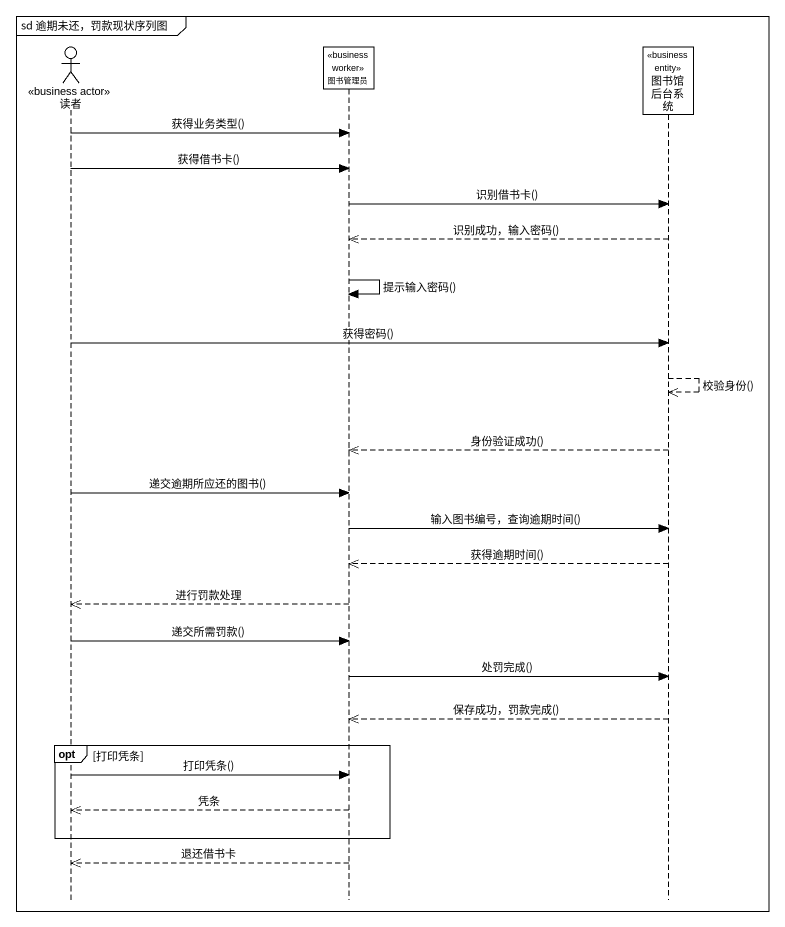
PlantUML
@startuml
mainframe sd 逾期未还，罚款现状序列图
hide footbox
actor 读者 <<business actor>>
participant 图书管理员 <<business worker>>
participant 图书馆后台系统 <<business entity>>

读者 -> 图书管理员 : 获得业务类型()
读者 -> 图书管理员 : 获得借书卡()
图书管理员 -> 图书馆后台系统 : 识别借书卡()
图书馆后台系统 -->> 图书管理员 : 识别成功，输入密码()
图书管理员 -> 图书管理员 : 提示输入密码()
读者 -> 图书馆后台系统 : 获得密码()
图书馆后台系统 -->> 图书馆后台系统 : 校验身份()
图书馆后台系统 -->> 图书管理员 : 身份验证成功()
读者 -> 图书管理员 : 递交逾期所应还的图书()
图书管理员 -> 图书馆后台系统 : 输入图书编号，查询逾期时间()
图书馆后台系统 -->> 图书管理员 : 获得逾期时间()
图书管理员 -->> 读者 : 进行罚款处理
读者 -> 图书管理员 : 递交所需罚款()
图书管理员 -> 图书馆后台系统 : 处罚完成()
图书馆后台系统 -->> 图书管理员 : 保存成功，罚款完成()
opt 打印凭条
  读者 -> 图书管理员 : 打印凭条()
  图书管理员 -->> 读者 : 凭条
end
图书管理员 -->> 读者 : 退还借书卡
@enduml
